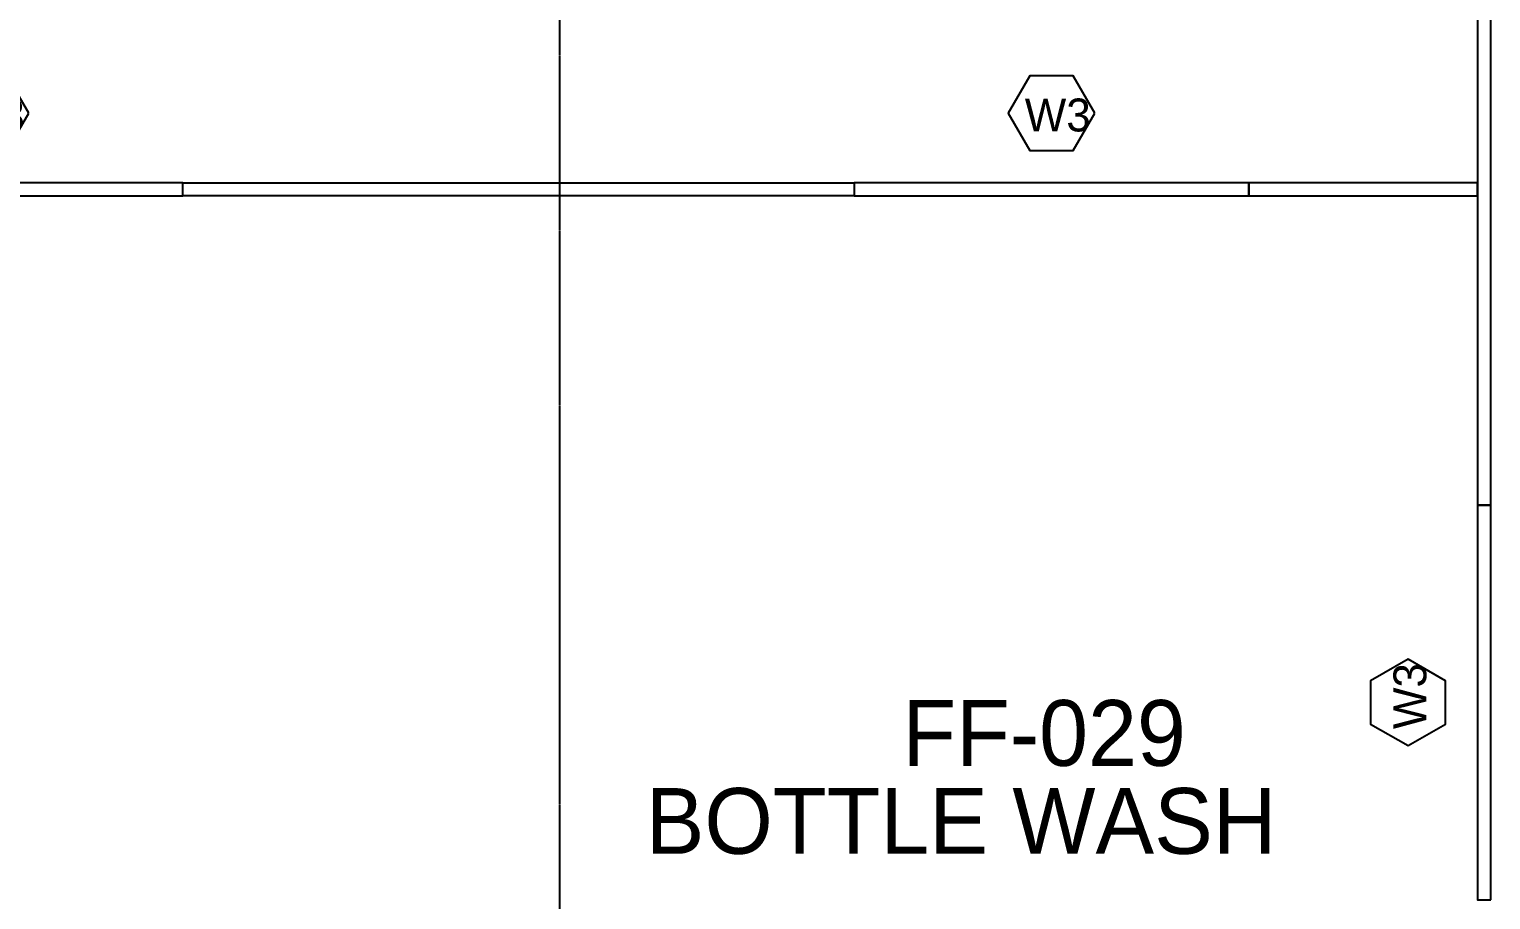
# Model space of a CAD drawing. Header units: millimetres. Extents: x -62354 to 129108, y -71259 to 35407.
# Drawn here: x 22851 to 28403, y 1178 to 4487 of the extents above; entities that cross this region are included whole.
import ezdxf

# ---------------------------------------------------------------- set-up
doc = ezdxf.new("R2010")
doc.units = ezdxf.units.MM
doc.header["$MEASUREMENT"] = 0
doc.linetypes.add('1st FL Layout xrf$0$CENTER2', pattern=[1.125, 0.75, -0.125, 0.125, -0.125])
for name, color, linetype in [('1st FL Layout xrf$0$CR-Mirror  Window', 11, 'Continuous'), ('1st FL Layout xrf$0$CR-Room Name', 7, 'Continuous'), ('1st FL Layout xrf$0$CR-Sandwich Panel', 3, 'Continuous')]:
    doc.layers.add(name, color=color, linetype=linetype)
doc.layers.add('1st FL Layout xrf$0$G-Grid Line', color=253, linetype='1st FL Layout xrf$0$CENTER2', transparency=0.5)
doc.styles.add('1st FL Layout xrf$0$TEXT', font='cordia2.shx')

# ---------------------------------------------------------------- blocks, each defined once
blk = doc.blocks.new('*U244')
blk.add_lwpolyline([(-36262.2, 12752.3), (-33712.2, 12752.3), (-33712.2, 12802.3), (-36262.2, 12802.3)], close=True)
blk = doc.blocks.new('*U298')
blk.add_lwpolyline([(-36031.3, 12752.3), (-35162.3, 12752.3), (-35162.3, 12802.3), (-36031.3, 12802.3)], close=True)
blk = doc.blocks.new('1st FL Layout xrf$0$W1500')
at = {"ltscale": 0.5}
blk.add_lwpolyline([(-34153.8, 14300.9), (-34236, 14443.2), (-34400.4, 14443.2), (-34482.5, 14300.9), (-34400.4, 14158.6), (-34236, 14158.6)], close=True, dxfattribs=at)
blk.add_lwpolyline([(-35068.2, 13986.5), (-33568.2, 13986.5), (-33568.2, 14036.5), (-35068.2, 14036.5)], close=True)
at = {"style": '1st FL Layout xrf$0$TEXT'}
blk.add_text('W3', height=125, dxfattribs=at).set_placement((-34419.5, 14231.3))
blk = doc.blocks.new('*U325')
blk.add_lwpolyline([(-35856.2, 12752.3), (-32602.2, 12752.3), (-32602.2, 12802.3), (-35856.2, 12802.3)], close=True)
blk = doc.blocks.new('1st FL Layout xrf')
at = {"layer": '1st FL Layout xrf$0$G-Grid Line', "ltscale": 10}
blk.add_line((24865.1, 33307.4), (24865.1, -20796.5), dxfattribs=at)
at = {"layer": '1st FL Layout xrf$0$CR-Mirror  Window'}
for p in [(57002.4, -10133.1), (61052.3, -10133.1)]:
    blk.add_blockref('1st FL Layout xrf$0$W1500', p, dxfattribs=at)
at = {"layer": '1st FL Layout xrf$0$CR-Mirror  Window', "rotation": 90}
blk.add_blockref('1st FL Layout xrf$0$W1500', (42389.8, 36246.7), dxfattribs=at)
at = {"layer": '1st FL Layout xrf$0$CR-Sandwich Panel', "rotation": 270}
blk.add_blockref('*U325', (15601, -29923.7), dxfattribs=at)
at = {"layer": '1st FL Layout xrf$0$CR-Sandwich Panel', "xscale": -1, "rotation": 180}
blk.add_blockref('*U244', (59696.4, 16655.7), dxfattribs=at)
at = {"layer": '1st FL Layout xrf$0$CR-Sandwich Panel'}
blk.add_blockref('*U298', (63515.5, -8898.8), dxfattribs=at)
at = {"layer": '1st FL Layout xrf$0$CR-Room Name', "char_height": 250, "attachment_point": 1, "style": '1st FL Layout xrf$0$TEXT'}
for s, width, insert in [('\\pxqc;FF-029', 3353.635, (25029.4, 1937.4)), ('\\pxqc,t11;BOTTLE WASH', 3589.991, (24595.7, 1603.1))]:
    blk.add_mtext_dynamic_manual_height_columns(s, width=width, gutter_width=1000, heights=[0], dxfattribs=dict(at, insert=insert))

msp = doc.modelspace()

# ---------------------------------------------------------------- block references
msp.add_blockref('1st FL Layout xrf', (0, 0))

doc.saveas('drawing.dxf')
